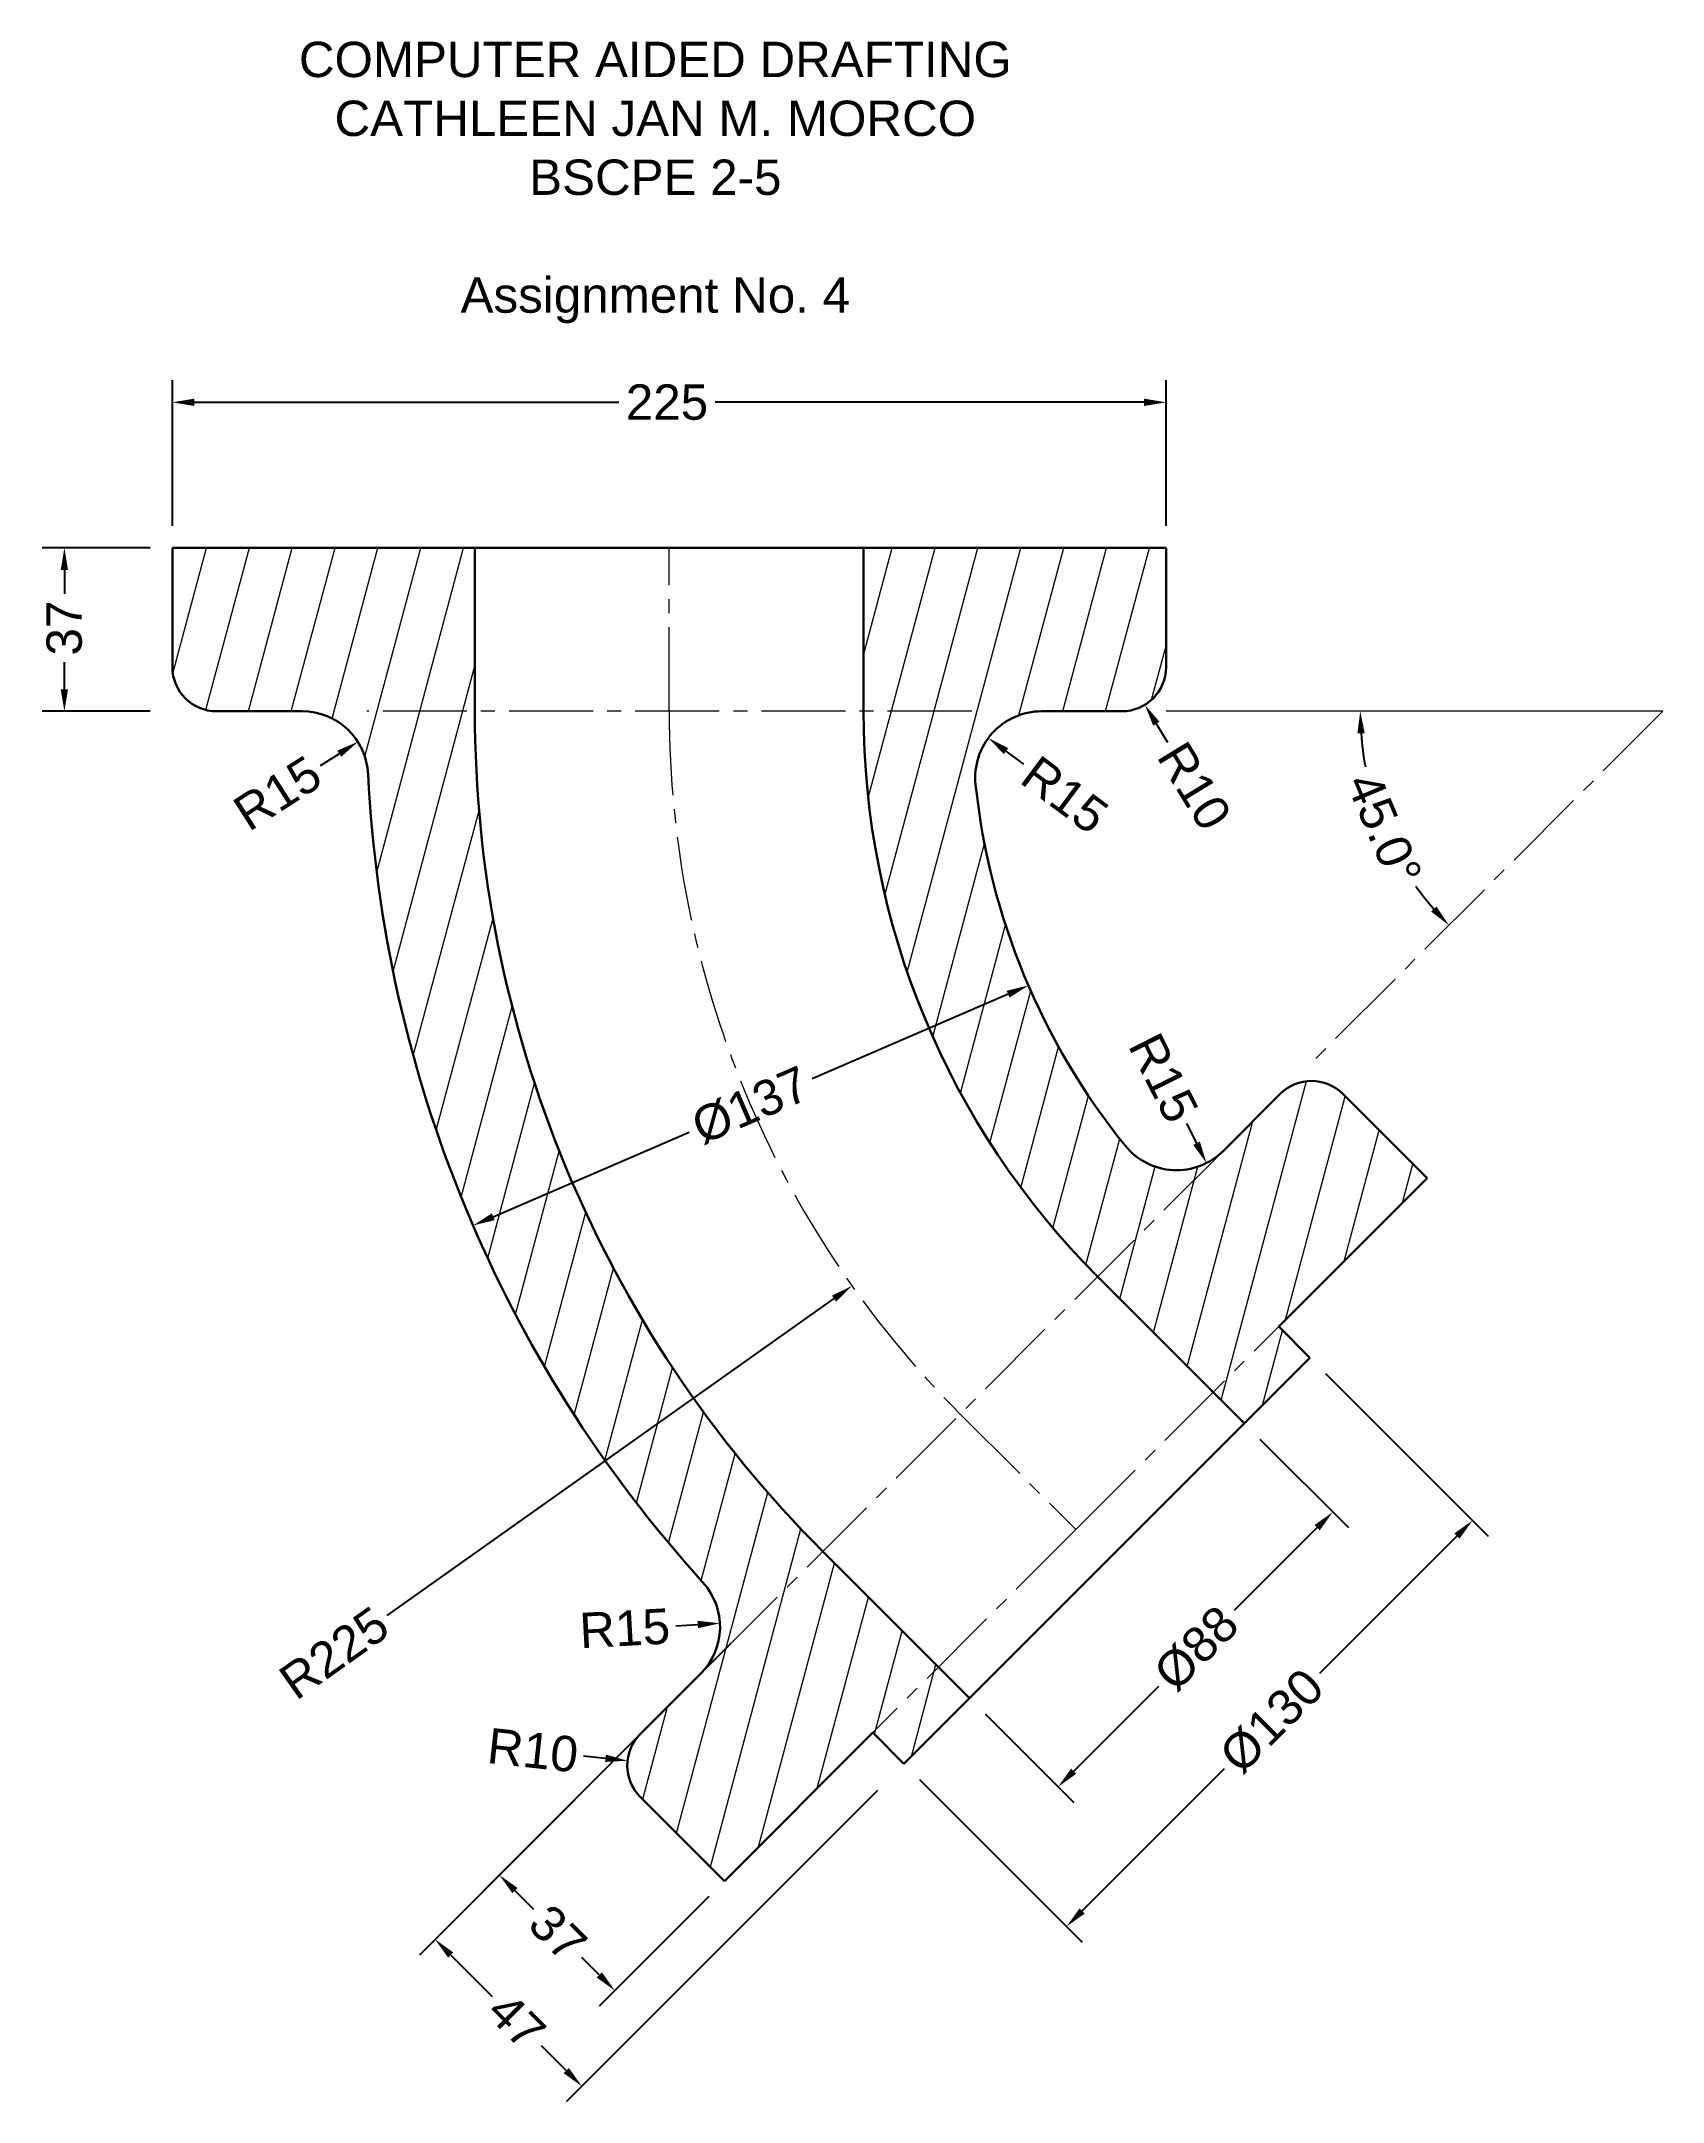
# Model space of a CAD drawing. Header units: inches. Extents: x -367 to 0, y -315 to 152.
import ezdxf

# ---------------------------------------------------------------- set-up
doc = ezdxf.new("R2010")
doc.units = ezdxf.units.IN
doc.header["$MEASUREMENT"] = 0
doc.linetypes.add('CENTER2', pattern=[28.575, 19.05, -3.175, 3.175, -3.175])
for name, color, linetype, lineweight in [('centerline', 4, 'CENTER2', 13), ('Construction', 5, 'Continuous', 9), ('dimension', 3, 'Continuous', 13), ('HATCH', 7, 'Continuous', 13), ('object', 7, 'Continuous', 30)]:
    doc.layers.add(name, color=color, linetype=linetype, lineweight=lineweight)
doc.styles.get("Standard").update_dxf_attribs({"font": 'arial.ttf'})
doc.dimstyles.new('Copy of ISO-25', dxfattribs={"dimtxt": 8, "dimasz": 5, "dimexe": 5, "dimexo": 5, "dimgap": 2, "dimtad": 0, "dimdec": 0, "dimzin": 1, "dimdsep": 46, "dimtxsty": 'Standard', "dimcen": 0, "dimadec": 1, "dimazin": 0, "dimtfac": 1, "dimtdec": 0, "dimtofl": 0, "dimtmove": 0, "dimatfit": 3, "dimfxl": 1, "dimarcsym": 0})

# ---------------------------------------------------------------- blocks, each defined once
blk = doc.blocks.new('*D40')
at = {"layer": 'Defpoints', "color": 0, "transparency": 16777216}
for p in [(-112.5, 0), (0, 0), (0, 0), (-66.17, -17.73), (-79.55, -79.55)]:
    blk.add_point(p, dxfattribs=at)
at = {"layer": 'dimension', "color": 0, "lineweight": -2, "transparency": 16777216}
for start, end in [(184.1827, 190.5482), (215.2758, 220.8173)]:
    blk.add_arc((0, 0), 68.51, start, end, dxfattribs=at)
at = {"layer": 'dimension', "color": 0, "transparency": 16777216}
for points in [[(-69.16, -5.03), (-67.49, -4.97), (-68.51, 0)], [(-51.24, -44.21), (-52.46, -45.35), (-48.44, -48.44)]]:
    blk.add_solid(points, dxfattribs=at)
at = {"layer": 'dimension', "color": 0, "transparency": 16777216, "insert": (-63.1, -26.67), "char_height": 8, "attachment_point": 5, "rotation": 292.912}
blk.add_mtext('45.0°', dxfattribs=at)
blk = doc.blocks.new('*D41')
at = {"layer": 'Defpoints', "color": 0, "transparency": 16777216}
for p in [(-122.5, 10), (-117.29, 1.46)]:
    blk.add_point(p, dxfattribs=at)
at = {"layer": 'dimension', "color": 0, "lineweight": -2, "transparency": 16777216}
blk.add_line((-112.08, -7.07), (-114.69, -2.8), dxfattribs=at)
at = {"layer": 'dimension', "color": 0, "transparency": 16777216}
blk.add_solid([(-113.98, -2.37), (-115.4, -3.24), (-117.29, 1.46)], dxfattribs=at)
at = {"layer": 'dimension', "color": 0, "transparency": 16777216, "insert": (-106.07, -16.93), "char_height": 8, "attachment_point": 5, "rotation": 301.3913}
blk.add_mtext('R10', dxfattribs=at)
blk = doc.blocks.new('*D42')
at = {"layer": 'Defpoints', "color": 0, "transparency": 16777216}
for p in [(-152.73, -6.04), (-140.7, -15)]:
    blk.add_point(p, dxfattribs=at)
at = {"layer": 'dimension', "color": 0, "lineweight": -2, "transparency": 16777216}
blk.add_line((-144.71, -12.01), (-148.72, -9.03), dxfattribs=at)
at = {"layer": 'dimension', "color": 0, "transparency": 16777216}
blk.add_solid([(-148.22, -8.36), (-149.22, -9.7), (-152.73, -6.04)], dxfattribs=at)
at = {"layer": 'dimension', "color": 0, "transparency": 16777216, "insert": (-135.42, -18.94), "char_height": 8, "attachment_point": 5, "rotation": 323.3221}
blk.add_mtext('R15', dxfattribs=at)
blk = doc.blocks.new('*D43')
at = {"layer": 'Defpoints', "color": 0, "transparency": 16777216}
for p in [(-110.1, -88.89), (-103.33, -102.27)]:
    blk.add_point(p, dxfattribs=at)
at = {"layer": 'dimension', "color": 0, "lineweight": -2, "transparency": 16777216}
blk.add_line((-107.84, -93.35), (-105.58, -97.81), dxfattribs=at)
at = {"layer": 'dimension', "color": 0, "transparency": 16777216}
blk.add_solid([(-104.84, -97.43), (-106.33, -98.18), (-103.33, -102.27)], dxfattribs=at)
at = {"layer": 'dimension', "color": 0, "transparency": 16777216, "insert": (-113.07, -83.01), "char_height": 8, "attachment_point": 5, "rotation": 296.8301}
blk.add_mtext('R15', dxfattribs=at)
blk = doc.blocks.new('*D44')
at = {"layer": 'Defpoints', "color": 0, "transparency": 16777216}
for p in [(0, 0), (-183.59, -130.08)]:
    blk.add_point(p, dxfattribs=at)
at = {"layer": 'dimension', "color": 0, "lineweight": -2, "transparency": 16777216}
blk.add_line((-288.88, -204.68), (-187.67, -132.97), dxfattribs=at)
at = {"layer": 'dimension', "color": 0, "transparency": 16777216}
blk.add_solid([(-188.15, -132.29), (-187.18, -133.65), (-183.59, -130.08)], dxfattribs=at)
at = {"layer": 'dimension', "color": 0, "transparency": 16777216, "insert": (-300.87, -213.18), "char_height": 8, "attachment_point": 5, "rotation": 35.3194}
blk.add_mtext('R225', dxfattribs=at)
blk = doc.blocks.new('*D45')
at = {"layer": 'Defpoints', "color": 0, "transparency": 16777216}
for p in [(-143.66, -62.07), (-269.43, -116.41), (-269.43, -116.41)]:
    blk.add_point(p, dxfattribs=at)
at = {"layer": 'dimension', "color": 0, "lineweight": -2, "transparency": 16777216}
for p, q in [((-148.25, -64.06), (-192.6, -83.22)), ((-264.84, -114.43), (-220.49, -95.27))]:
    blk.add_line(p, q, dxfattribs=at)
at = {"layer": 'dimension', "color": 0, "transparency": 16777216}
for points in [[(-148.58, -63.29), (-147.92, -64.82), (-143.66, -62.07)], [(-265.17, -113.67), (-264.51, -115.2), (-269.43, -116.41)]]:
    blk.add_solid(points, dxfattribs=at)
at = {"layer": 'dimension', "color": 0, "transparency": 16777216, "insert": (-206.54, -89.24), "char_height": 8, "attachment_point": 5, "rotation": 23.3683}
blk.add_mtext('%%C137', dxfattribs=at)
blk = doc.blocks.new('*D46')
at = {"layer": 'Defpoints', "color": 0, "transparency": 16777216}
for p in [(-228.49, -207.28), (-213.51, -206.46)]:
    blk.add_point(p, dxfattribs=at)
at = {"layer": 'dimension', "color": 0, "lineweight": -2, "transparency": 16777216}
blk.add_line((-223.5, -207.01), (-218.51, -206.74), dxfattribs=at)
at = {"layer": 'dimension', "color": 0, "transparency": 16777216}
blk.add_solid([(-218.55, -205.9), (-218.46, -207.57), (-213.51, -206.46)], dxfattribs=at)
at = {"layer": 'dimension', "color": 0, "transparency": 16777216, "insert": (-235.07, -207.64), "char_height": 8, "attachment_point": 5, "rotation": 3.1095}
blk.add_mtext('R15', dxfattribs=at)
blk = doc.blocks.new('*D47')
at = {"layer": 'Defpoints', "color": 0, "transparency": 16777216}
for p in [(-234.45, -237.57), (-224.51, -238.65)]:
    blk.add_point(p, dxfattribs=at)
at = {"layer": 'dimension', "color": 0, "lineweight": -2, "transparency": 16777216}
blk.add_line((-244.39, -236.49), (-239.42, -237.03), dxfattribs=at)
at = {"layer": 'dimension', "color": 0, "transparency": 16777216}
blk.add_solid([(-239.33, -236.2), (-239.51, -237.86), (-234.45, -237.57)], dxfattribs=at)
at = {"layer": 'dimension', "color": 0, "transparency": 16777216, "insert": (-255.87, -235.24), "char_height": 8, "attachment_point": 5, "rotation": 353.7952}
blk.add_mtext('R10', dxfattribs=at)
blk = doc.blocks.new('*D50')
at = {"layer": 'Defpoints', "color": 0, "transparency": 16777216}
for p in [(-238.65, -238.65), (-212.49, -264.81), (-237.29, -289.62)]:
    blk.add_point(p, dxfattribs=at)
at = {"layer": 'dimension', "color": 0, "lineweight": -2, "transparency": 16777216}
for p, q in [((-242.18, -242.18), (-266.99, -266.99)), ((-259.92, -266.99), (-255.7, -271.21)), ((-216.02, -268.35), (-240.83, -293.15)), ((-240.83, -286.08), (-244.77, -282.14))]:
    blk.add_line(p, q, dxfattribs=at)
at = {"layer": 'dimension', "color": 0, "transparency": 16777216}
for points in [[(-259.33, -266.4), (-260.51, -267.58), (-263.45, -263.45)], [(-240.24, -285.49), (-241.42, -286.67), (-237.29, -289.62)]]:
    blk.add_solid(points, dxfattribs=at)
at = {"layer": 'dimension', "color": 0, "transparency": 16777216, "insert": (-250.23, -276.68), "char_height": 8, "attachment_point": 5, "rotation": 315}
blk.add_mtext('37', dxfattribs=at)
blk = doc.blocks.new('*D51')
at = {"layer": 'Defpoints', "color": 0, "transparency": 16777216}
for p in [(-207.54, -207.54), (-174.3, -240.77), (-244.79, -311.25)]:
    blk.add_point(p, dxfattribs=at)
at = {"layer": 'dimension', "color": 0, "lineweight": -2, "transparency": 16777216}
for p, q in [((-211.07, -211.07), (-281.56, -281.56)), ((-177.84, -244.31), (-248.32, -314.79)), ((-274.48, -281.56), (-265.1, -290.94)), ((-248.32, -307.72), (-253.94, -302.1))]:
    blk.add_line(p, q, dxfattribs=at)
at = {"layer": 'dimension', "color": 0, "transparency": 16777216}
for points in [[(-273.9, -280.97), (-275.07, -282.15), (-278.02, -278.02)], [(-247.73, -307.13), (-248.91, -308.31), (-244.79, -311.25)]]:
    blk.add_solid(points, dxfattribs=at)
at = {"layer": 'dimension', "color": 0, "transparency": 16777216, "insert": (-259.52, -296.52), "char_height": 8, "attachment_point": 5, "rotation": 315}
blk.add_mtext('47', dxfattribs=at)
blk = doc.blocks.new('*D52')
at = {"layer": 'Defpoints', "color": 0, "transparency": 16777216}
for p in [(-94.75, -161.22), (-156.98, -223.45), (-136.94, -243.49)]:
    blk.add_point(p, dxfattribs=at)
at = {"layer": 'dimension', "color": 0, "lineweight": -2, "transparency": 16777216}
for p, q in [((-91.22, -164.76), (-71.17, -184.8)), ((-78.25, -184.8), (-97.05, -203.6)), ((-133.4, -239.95), (-114.15, -220.7)), ((-153.44, -226.98), (-133.4, -247.02))]:
    blk.add_line(p, q, dxfattribs=at)
at = {"layer": 'dimension', "color": 0, "transparency": 16777216}
for points in [[(-78.84, -184.21), (-77.66, -185.39), (-74.71, -181.26)], [(-133.99, -239.36), (-132.81, -240.54), (-136.94, -243.49)]]:
    blk.add_solid(points, dxfattribs=at)
at = {"layer": 'dimension', "color": 0, "transparency": 16777216, "insert": (-105.6, -212.15), "char_height": 8, "attachment_point": 5, "rotation": 45}
blk.add_mtext('%%C88', dxfattribs=at)
blk = doc.blocks.new('*D54')
at = {"layer": 'Defpoints', "color": 0, "transparency": 16777216}
for p in [(-79.9, -146.37), (-171.83, -238.29), (-135.01, -275.11)]:
    blk.add_point(p, dxfattribs=at)
at = {"layer": 'dimension', "color": 0, "lineweight": -2, "transparency": 16777216}
for p, q in [((-76.37, -149.91), (-39.55, -186.72)), ((-46.62, -186.72), (-77.77, -217.87)), ((-168.29, -241.83), (-131.47, -278.65)), ((-131.47, -271.58), (-99.23, -239.33))]:
    blk.add_line(p, q, dxfattribs=at)
at = {"layer": 'dimension', "color": 0, "transparency": 16777216}
for points in [[(-47.21, -186.13), (-46.03, -187.31), (-43.09, -183.19)], [(-132.06, -270.99), (-130.89, -272.17), (-135.01, -275.11)]]:
    blk.add_solid(points, dxfattribs=at)
at = {"layer": 'dimension', "color": 0, "transparency": 16777216, "insert": (-88.5, -228.6), "char_height": 8, "attachment_point": 5, "rotation": 45}
blk.add_mtext('%%C130', dxfattribs=at)
blk = doc.blocks.new('*D55')
at = {"layer": 'Defpoints', "color": 0, "transparency": 16777216}
for p in [(-295.5, -6.91), (-308.14, -15)]:
    blk.add_point(p, dxfattribs=at)
at = {"layer": 'dimension', "color": 0, "lineweight": -2, "transparency": 16777216}
blk.add_line((-303.93, -12.3), (-299.71, -9.61), dxfattribs=at)
at = {"layer": 'dimension', "color": 0, "transparency": 16777216}
blk.add_solid([(-300.16, -8.9), (-299.27, -10.31), (-295.5, -6.91)], dxfattribs=at)
at = {"layer": 'dimension', "color": 0, "transparency": 16777216, "insert": (-313.68, -18.55), "char_height": 8, "attachment_point": 5, "rotation": 32.6466}
blk.add_mtext('R15', dxfattribs=at)
blk = doc.blocks.new('*D56')
at = {"layer": 'Defpoints', "color": 0, "transparency": 16777216}
for p in [(-337.5, 37), (-361.96, 0), (-337.5, 0)]:
    blk.add_point(p, dxfattribs=at)
at = {"layer": 'dimension', "color": 0, "lineweight": -2, "transparency": 16777216}
for p, q in [((-342.5, 37), (-366.96, 37)), ((-361.96, 32), (-361.96, 26.57)), ((-361.96, 5), (-361.96, 11.11)), ((-342.5, 0), (-366.96, 0))]:
    blk.add_line(p, q, dxfattribs=at)
at = {"layer": 'dimension', "color": 0, "transparency": 16777216}
for points in [[(-362.79, 32), (-361.13, 32), (-361.96, 37)], [(-362.79, 5), (-361.13, 5), (-361.96, 0)]]:
    blk.add_solid(points, dxfattribs=at)
at = {"layer": 'dimension', "color": 0, "transparency": 16777216, "insert": (-361.96, 18.84), "char_height": 8, "attachment_point": 5, "rotation": 90}
blk.add_mtext('37', dxfattribs=at)
blk = doc.blocks.new('*D57')
at = {"layer": 'Defpoints', "color": 0, "transparency": 16777216}
for p in [(-112.5, 69.94), (-337.5, 37), (-112.5, 37)]:
    blk.add_point(p, dxfattribs=at)
at = {"layer": 'dimension', "color": 0, "lineweight": -2, "transparency": 16777216}
for p, q in [((-337.5, 42), (-337.5, 74.94)), ((-112.5, 42), (-112.5, 74.94)), ((-332.5, 69.94), (-236.44, 69.94)), ((-117.5, 69.94), (-214.56, 69.94))]:
    blk.add_line(p, q, dxfattribs=at)
at = {"layer": 'dimension', "color": 0, "transparency": 16777216}
for points in [[(-332.5, 70.77), (-332.5, 69.11), (-337.5, 69.94)], [(-117.5, 70.77), (-117.5, 69.11), (-112.5, 69.94)]]:
    blk.add_solid(points, dxfattribs=at)
at = {"layer": 'dimension', "color": 0, "transparency": 16777216, "insert": (-225.5, 69.94), "char_height": 8, "attachment_point": 5}
blk.add_mtext('225', dxfattribs=at)

msp = doc.modelspace()

# ---------------------------------------------------------------- hatches: boundary and pattern name
at = {"layer": 'dimension'}
h = msp.add_hatch(dxfattribs=at)
h.set_pattern_fill('ANSI31', scale=75, angle=30)
h.paths.add_polyline_path([(-269, 0), (-269, 37), (-337.5, 37), (-337.5, 10, 0.414214), (-327.5, 0), (-308.14, 0, -0.400037), (-293.15, -14.27, 0.173746), (-217.38, -197.2, -0.400037), (-217.88, -217.88), (-190.21, -190.21, -0.198912)])
h.paths.add_polyline_path([(-155.62, -16.59, -0.445674), (-140.7, 0), (-122.5, 0, 0.414214), (-112.5, 10), (-112.5, 37), (-181, 37), (-181, 0, 0.198912), (-127.99, -127.99), (-99.49, -99.49, -0.445674), (-121.77, -98.31, -0.144234)])
h.paths.add_polyline_path([(-53.39, -105.71), (-72.48, -86.62, 0.414214), (-86.62, -86.62), (-99.49, -99.49), (-127.99, -127.99), (-101.82, -154.15), (-84.5, -136.83)])
h.paths.add_polyline_path([(-79.9, -146.37), (-86.97, -139.3), (-101.82, -154.15), (-94.75, -161.22)])
h.paths.add_polyline_path([(-190.21, -190.21), (-217.88, -217.88), (-231.58, -231.58, 0.414214), (-231.58, -245.72), (-212.49, -264.81), (-178.9, -231.22), (-164.05, -216.37)])
h.paths.add_polyline_path([(-156.98, -223.45), (-164.05, -216.37), (-178.9, -231.22), (-171.83, -238.29)])

# ---------------------------------------------------------------- linework, layer by layer
at = {"layer": 'centerline'}
for p, q in [((-225, 0), (-225, 37)), ((-156.5, 0), (-293.5, 0)), ((0, 0), (-79.55, -79.55)), ((-99.49, -99.49), (-217.88, -217.88)), ((-132.94, -185.26), (-84.5, -136.83)), ((-159.1, -159.1), (-132.94, -185.26)), ((-132.94, -185.26), (-181.37, -233.7))]:
    msp.add_line(p, q, dxfattribs=at)
msp.add_arc((0, 0), 225, 180, 225, dxfattribs=at)
at = {"layer": 'Construction'}
msp.add_line((0, 0), (-112.5, 0), dxfattribs=at)
at = {"layer": 'object'}
for p, q in [((-225, 37), (-337.5, 37)), ((-337.5, 37), (-337.5, 10)), ((-269, 0), (-269, 37)), ((-225, 37), (-112.5, 37)), ((-181, 0), (-181, 37)), ((-112.5, 37), (-112.5, 10)), ((-308.14, 0), (-327.5, 0)), ((-122.5, 0), (-140.7, 0)), ((-86.62, -86.62), (-99.49, -99.49)), ((-53.39, -105.71), (-72.48, -86.62)), ((-86.97, -139.3), (-53.39, -105.71)), ((-127.99, -127.99), (-101.82, -154.15)), ((-86.97, -139.3), (-79.9, -146.37)), ((-79.9, -146.37), (-171.83, -238.29)), ((-101.82, -154.15), (-94.75, -161.22)), ((-190.21, -190.21), (-164.05, -216.37)), ((-217.88, -217.88), (-231.58, -231.58)), ((-164.05, -216.37), (-156.98, -223.45)), ((-178.9, -231.22), (-212.49, -264.81)), ((-178.9, -231.22), (-171.83, -238.29)), ((-212.49, -264.81), (-231.58, -245.72))]:
    msp.add_line(p, q, dxfattribs=at)
for centre, radius, start, end in [((-327.5, 10), 10, 180, 270), ((-122.5, 10), 10, 270, 0), ((-308.14, -15), 15, 2.787, 90), ((0, 0), 269, 180, 225), ((0, 0), 181, 180, 225), ((-140.7, -15), 15, 90, 186.0852), ((0, 0), 293.5, 182.787, 222.213), ((0, 0), 156.5, 186.0852, 218.9148), ((-79.55, -93.69), 10, 45, 135), ((-110.1, -88.89), 15, 218.9148, 315), ((-228.49, -207.28), 15, 315, 42.213), ((-224.51, -238.65), 10, 135, 225)]:
    msp.add_arc(centre, radius, start, end, dxfattribs=at)

# ---------------------------------------------------------------- texts
at = {"layer": 'HATCH', "insert": (-318.91, 151.57), "char_height": 8, "attachment_point": 1}
msp.add_mtext_dynamic_manual_height_columns('\\pxqc;COMPUTER AIDED DRAFTING\\PCATHLEEN JAN M. MORCO\\PBSCPE 2-5\\P\\PAssignment No. 4', width=181.5335, gutter_width=12.5, heights=[0], dxfattribs=at)

# ---------------------------------------------------------------- dimensions: what is measured, and where the dimension line sits
at = {"layer": 'dimension'}
dim = msp.add_linear_dim(base=(-112.5, 69.94), p1=(-337.5, 37), p2=(-112.5, 37), dimstyle='Copy of ISO-25', dxfattribs=at)
dim.commit()
dim.dimension.update_dxf_attribs({"geometry": '*D57', "text_midpoint": (-225.5, 69.94), "dimtype": 160})
for base, p1, p2, angle, picture, middle, dimtype in [((-361.96, 0), (-337.5, 37), (-337.5, 0), 90, '*D56', (-361.96, 18.84), 160), ((-244.79, -311.25), (-207.54, -207.54), (-174.3, -240.77), 315, '*D51', (-259.52, -296.52), 161), ((-237.29, -289.62), (-238.65, -238.65), (-212.49, -264.81), 315, '*D50', (-250.23, -276.68), 161)]:
    dim = msp.add_linear_dim(base=base, p1=p1, p2=p2, angle=angle, dimstyle='Copy of ISO-25', dxfattribs=at)
    dim.commit()
    dim.dimension.update_dxf_attribs({"geometry": picture, "text_midpoint": middle, "dimtype": dimtype})
for center, mpoint, picture, middle in [((-122.5, 10), (-117.29, 1.46), '*D41', (-106.07, -16.93)), ((-224.51, -238.65), (-234.45, -237.57), '*D47', (-255.87, -235.24))]:
    dim = msp.add_radius_dim(center=center, mpoint=mpoint, dimstyle='Copy of ISO-25', dxfattribs=at)
    dim.commit()
    dim.dimension.update_dxf_attribs({"geometry": picture, "text_midpoint": middle})
for center, mpoint, picture, middle in [((0, 0), (-183.59, -130.08), '*D44', (-300.87, -213.18)), ((-308.14, -15), (-295.5, -6.91), '*D55', (-313.68, -18.55)), ((-140.7, -15), (-152.73, -6.04), '*D42', (-135.42, -18.94)), ((-110.1, -88.89), (-103.33, -102.27), '*D43', (-113.07, -83.01)), ((-228.49, -207.28), (-213.51, -206.46), '*D46', (-235.07, -207.64))]:
    dim = msp.add_radius_dim(center=center, mpoint=mpoint, dimstyle='Copy of ISO-25', dxfattribs=at)
    dim.commit()
    dim.dimension.update_dxf_attribs({"geometry": picture, "text_midpoint": middle, "dimtype": 164})
dim = msp.add_angular_dim_2l(base=(-66.17, -17.73), line1=((0, 0), (-79.55, -79.55)), line2=((0, 0), (-112.5, 0)), dimstyle='Copy of ISO-25', dxfattribs=at)
dim.commit()
dim.dimension.update_dxf_attribs({"geometry": '*D40', "text_midpoint": (-63.1, -26.67), "dimtype": 162})
for base, p1, p2, angle, picture, middle in [((-269.43, -116.41), (-143.66, -62.07), (-269.43, -116.41), 203.3683, '*D45', (-206.54, -89.24)), ((-135.01, -275.11), (-79.9, -146.37), (-171.83, -238.29), 225, '*D54', (-88.5, -228.6)), ((-136.94, -243.49), (-94.75, -161.22), (-156.98, -223.45), 225, '*D52', (-105.6, -212.15))]:
    dim = msp.add_linear_dim(base=base, p1=p1, p2=p2, angle=angle, text='%%C<>', dimstyle='Copy of ISO-25', dxfattribs=at)
    dim.commit()
    dim.dimension.update_dxf_attribs({"geometry": picture, "text_midpoint": middle, "dimtype": 161})

doc.saveas('drawing.dxf')
